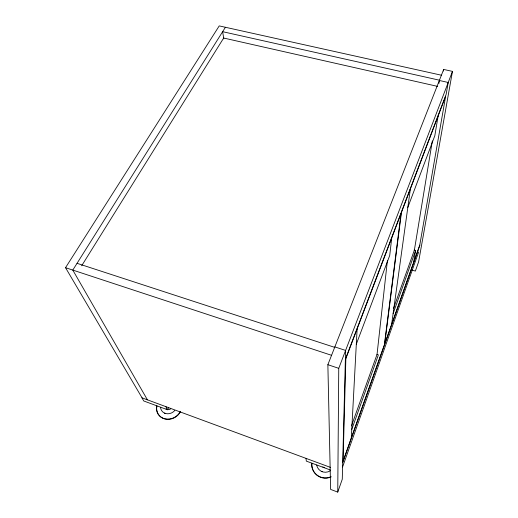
<?xml version="1.0" encoding="UTF-8"?>
<svg xmlns="http://www.w3.org/2000/svg" width="518" height="518" viewBox="0 0 518 518"><rect width="100%" height="100%" fill="white"/><g stroke="black" fill="none" stroke-linecap="round" stroke-linejoin="round"><path stroke-width="0.78" d="M337.755 492.1L338.753 368.324L452.467 71.38L443.661 69.444L327.868 364.704L330.62 489.413L337.755 492.1L342.275 479.221L345.603 350.427L334.848 346.918M351.301 438.066L357.122 328.943M387.406 260.567L377.039 354.435L351.444 425.932M391.718 237.995L389.724 255.445L356.306 344.179M391.614 324.488L410.373 188.953M438.934 83.392L439.445 80.199L222.636 31.682L223.802 38.837M443.402 71.037L443.661 69.444M432.342 140.915L414.368 250.155L393.466 308.553M413.604 262.555L415.617 250.511L414.096 250.077M438.105 116.051L434.816 135.716L407.821 207.394M452.467 71.38L418.622 261.791L415.358 271.076L411.907 270.072M342.709 462.58L419.878 245.137M342.592 466.945L418.699 251.897M351.761 429.467L378.38 354.869L376.91 354.39M393.136 313.507L415.617 250.511M345.376 359.214L446.121 94.49L448.219 82.466L439.335 80.478M330.594 467.443L141.913 397.805L143.777 400.977L167.521 409.764L168.59 407.614M81.663 265.786L223.672 38.034L437.639 86.389M225.408 27.273L72.792 270.079L147.442 399.851M142.087 397.876L65.533 267.689L219.231 25.9L441.401 75.207M164.465 413.17L165.035 413.299M321.613 471.581L322.241 471.723M77.046 263.319L334.673 347.358M65.533 267.689L331.552 355.309M327.868 364.704L338.753 368.324M330.121 469.923L306.332 461.117L306.028 458.372M165.87 406.649L167.521 409.764M170.694 408.844A3.93 3.497 -33.2 0 1 167.813 409.608M166.88 409.375A3.93 3.497 -33.2 0 1 166.071 408.916M180.225 411.732A13.06 11.623 -33.3 0 1 164.75 418.764A13.06 11.623 -33.3 0 1 156.779 405.847M180.64 411.363A13.054 11.616 -33.3 0 1 165.184 419.056A13.054 11.616 -33.3 0 1 156.909 406.073M174.773 410.483A8.385 7.453 -33.2 0 1 166.025 413.591A8.385 7.453 -33.2 0 1 160.554 407.31M324.754 467.663A4.073 4.002 22.5 0 1 322.792 466.88M331.021 476.748A13.526 13.306 23.4 0 1 311.81 463.209M331.021 476.942A13.52 13.3 23.6 0 1 311.83 463.409M330.212 470.758A8.683 8.534 22.5 0 1 316.666 465.073M345.856 358.553L343.071 461.24L384.375 344.891L401.042 213.481L345.856 358.553M401.437 212.451L384.68 344.036L419.709 245.351L445.655 96.212L401.437 212.451"/></g></svg>
